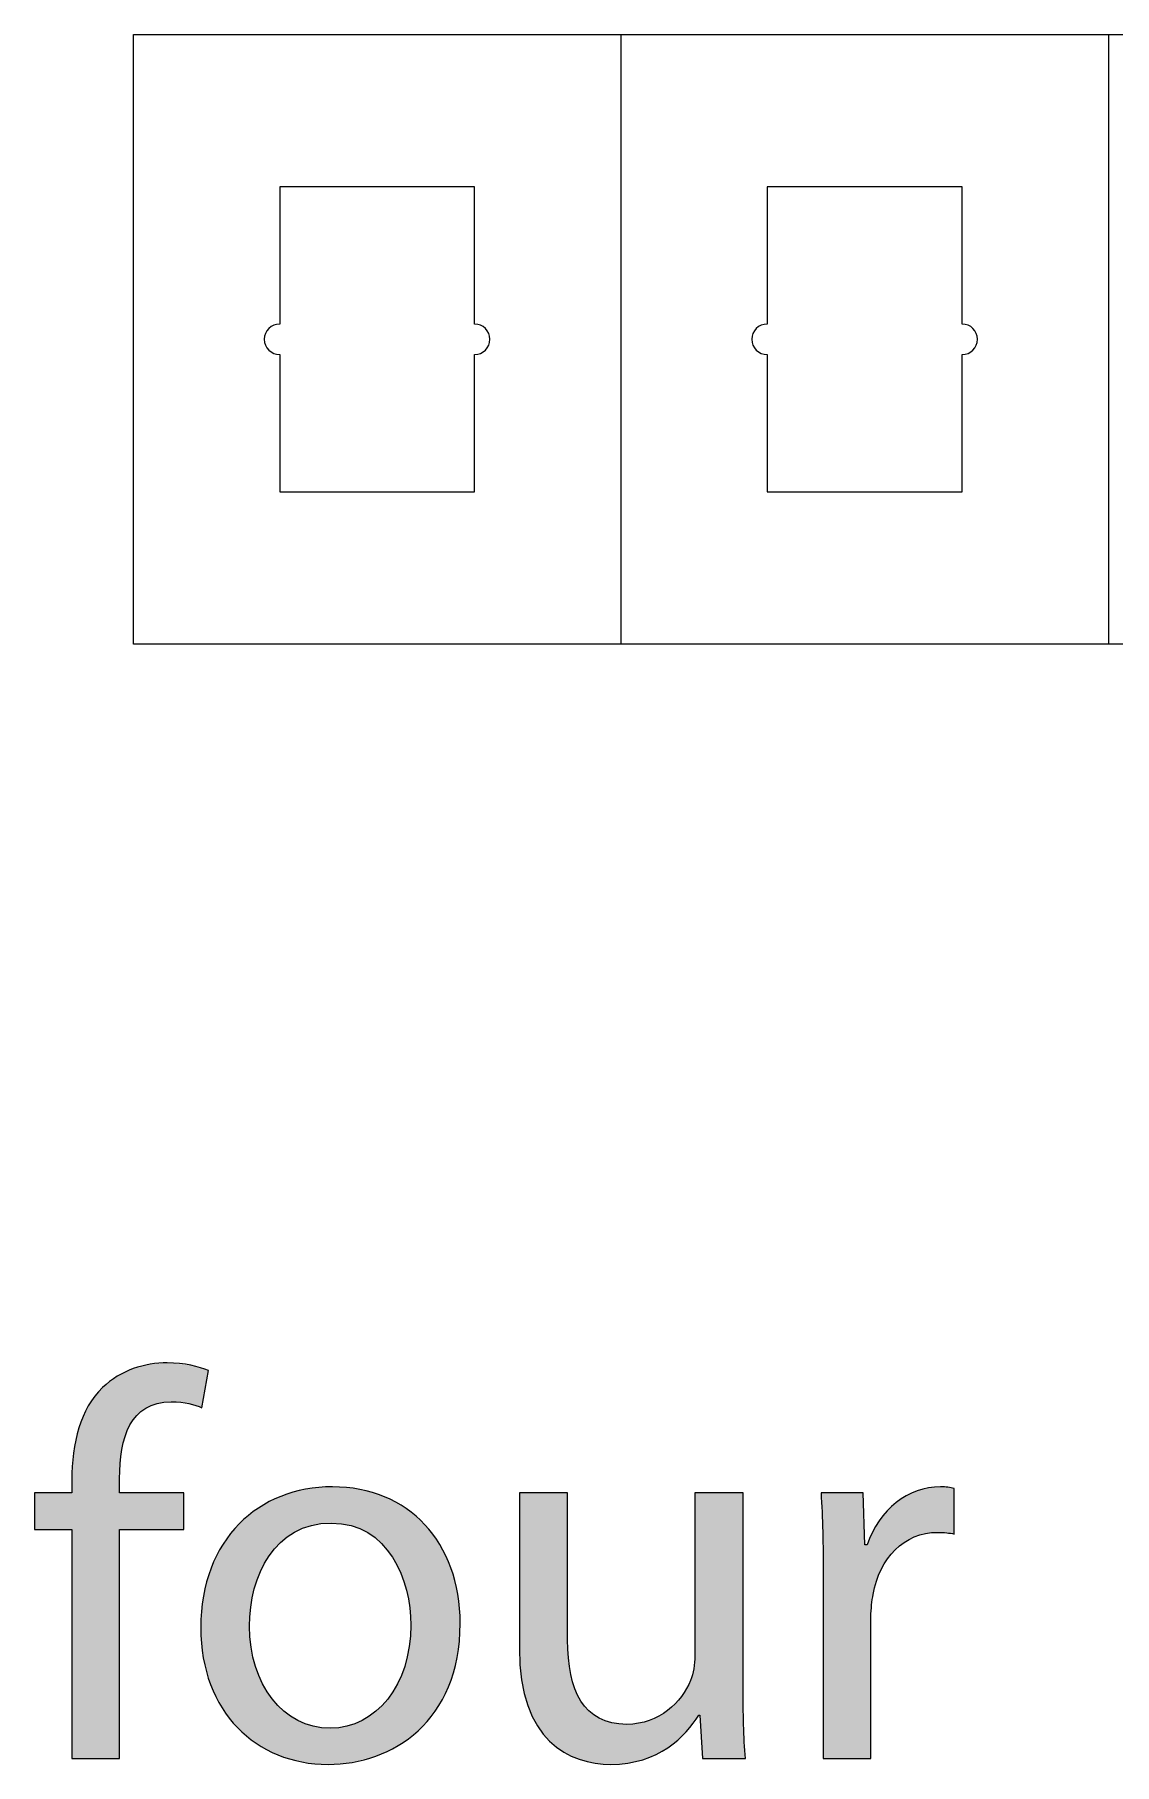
# Model space of a CAD drawing. Extents: x 4 to 432, y -209 to -4.
# Drawn here: x 397.36 to 415.08, y -151.56 to -123.18 of the extents above; entities that cross this region are included whole.
import ezdxf

# ---------------------------------------------------------------- set-up
doc = ezdxf.new("R2010")
doc.units = 0
doc.layers.add('LAYER_1', color=7, linetype='CONTINUOUS')

# ---------------------------------------------------------------- blocks, each defined once
blk = doc.blocks.new('*U17')
at = {"layer": 'LAYER_1', "color": 250}
for points in [[(399.187, -145.714), (399.04, -145.052), (399.187, -145.014)], [(399.261, -145.684), (399.187, -145.014), (399.261, -144.995)], [(399.374, -145.638), (399.261, -144.995), (399.374, -144.986)], [(399.541, -145.619), (399.374, -144.986), (399.541, -144.972)], [(399.604, -145.611), (399.604, -144.979), (399.811, -145.632)], [(399.811, -145.632), (399.811, -145), (399.896, -145.64)], [(399.896, -145.64), (399.896, -145.009), (399.926, -145.65)], [(399.926, -145.65), (399.926, -145.012), (400.108, -145.71)], [(398.718, -151.461), (398.479, -145.377), (398.718, -145.192)], [(398.758, -151.461), (398.718, -145.192), (398.758, -145.174)], [(398.795, -146.393), (398.758, -145.174), (398.795, -145.156)], [(398.848, -146.18), (398.795, -145.156), (398.848, -145.131)], [(398.928, -145.991), (398.848, -145.131), (398.928, -145.093)], [(398.983, -145.914), (398.928, -145.093), (398.983, -145.067)], [(399.04, -145.834), (398.983, -145.067), (399.04, -145.052)], [(398.351, -151.461), (398.244, -145.677), (398.351, -145.518)], [(398.479, -151.461), (398.351, -145.518), (398.479, -145.377)], [(398.244, -151.461), (398.088, -146.04), (398.244, -145.677)], [(398.088, -151.461), (398.002, -146.452), (398.088, -146.04)], [(398.002, -151.461), (397.975, -146.898), (398.002, -146.452)], [(397.363, -147.708), (397.363, -147.105), (397.975, -147.708)], [(397.975, -147.708), (397.363, -147.105), (397.975, -147.105)]]:
    blk.add_solid(points, dxfattribs=at)
at = {"layer": 'LAYER_1', "color": 250, "extrusion": (0, 0, -1)}
for points in [[(-399.187, -145.714), (-399.187, -145.014), (-399.261, -145.684)], [(-399.261, -145.684), (-399.261, -144.995), (-399.374, -145.638)], [(-399.374, -145.638), (-399.374, -144.986), (-399.541, -145.619)], [(-399.541, -145.619), (-399.541, -144.972), (-399.604, -145.611)], [(-399.604, -145.611), (-399.541, -144.972), (-399.604, -144.979)], [(-399.811, -145.632), (-399.604, -144.979), (-399.811, -145)], [(-399.896, -145.64), (-399.811, -145), (-399.896, -145.009)], [(-399.926, -145.65), (-399.896, -145.009), (-399.926, -145.012)], [(-400.108, -145.71), (-399.926, -145.012), (-400.108, -145.066)], [(-398.718, -151.461), (-398.718, -145.192), (-398.758, -151.461)], [(-398.758, -146.871), (-398.758, -145.174), (-398.795, -146.393)], [(-398.795, -146.393), (-398.795, -145.156), (-398.848, -146.18)], [(-398.848, -146.18), (-398.848, -145.131), (-398.928, -145.991)], [(-398.928, -145.991), (-398.928, -145.093), (-398.983, -145.914)], [(-398.983, -145.914), (-398.983, -145.067), (-399.04, -145.834)], [(-399.04, -145.834), (-399.04, -145.052), (-399.187, -145.714)], [(-400.108, -145.71), (-400.108, -145.066), (-400.216, -145.098)], [(-398.351, -151.461), (-398.351, -145.518), (-398.479, -151.461)], [(-398.479, -151.461), (-398.479, -145.377), (-398.718, -151.461)], [(-398.244, -151.461), (-398.244, -145.677), (-398.351, -151.461)], [(-398.088, -151.461), (-398.088, -146.04), (-398.244, -151.461)], [(-398.002, -151.461), (-398.002, -146.452), (-398.088, -151.461)], [(-397.975, -151.461), (-397.975, -146.898), (-398.002, -151.461)], [(-398.758, -147.708), (-398.758, -147.105), (-398.795, -147.708)], [(-398.795, -147.708), (-398.758, -147.105), (-398.795, -147.105)], [(-398.795, -147.708), (-398.795, -147.105), (-398.848, -147.708)], [(-398.848, -147.708), (-398.795, -147.105), (-398.848, -147.105)], [(-398.848, -147.708), (-398.848, -147.105), (-398.928, -147.708)], [(-398.928, -147.708), (-398.848, -147.105), (-398.928, -147.105)], [(-398.928, -147.708), (-398.928, -147.105), (-398.983, -147.708)], [(-398.983, -147.708), (-398.928, -147.105), (-398.983, -147.105)], [(-398.983, -147.708), (-398.983, -147.105), (-399.04, -147.708)], [(-399.04, -147.708), (-398.983, -147.105), (-399.04, -147.105)], [(-399.04, -147.708), (-399.04, -147.105), (-399.187, -147.708)], [(-399.187, -147.708), (-399.04, -147.105), (-399.187, -147.105)], [(-399.187, -147.708), (-399.187, -147.105), (-399.261, -147.708)], [(-399.261, -147.708), (-399.187, -147.105), (-399.261, -147.105)], [(-399.261, -147.708), (-399.261, -147.105), (-399.374, -147.708)], [(-399.374, -147.708), (-399.261, -147.105), (-399.374, -147.105)], [(-399.374, -147.708), (-399.374, -147.105), (-399.541, -147.708)], [(-399.541, -147.708), (-399.374, -147.105), (-399.541, -147.105)], [(-399.541, -147.708), (-399.541, -147.105), (-399.604, -147.708)], [(-399.604, -147.708), (-399.541, -147.105), (-399.604, -147.105)], [(-399.604, -147.708), (-399.604, -147.105), (-399.811, -147.708)], [(-399.811, -147.708), (-399.604, -147.105), (-399.811, -147.105)]]:
    blk.add_solid(points, dxfattribs=at)
blk = doc.blocks.new('*U18')
at = {"layer": 'LAYER_1', "color": 250}
for points in [[(401.96, -147.629), (401.935, -147.029), (401.96, -147.025)], [(402.027, -147.617), (401.96, -147.025), (402.027, -147.016)], [(402.063, -147.61), (402.027, -147.016), (402.063, -147.015)], [(402.071, -147.61), (402.063, -147.015), (402.071, -147.014)], [(402.178, -147.603), (402.071, -147.014), (402.178, -147.009)], [(402.214, -147.601), (402.178, -147.009), (402.214, -147.008)], [(402.232, -147.6), (402.214, -147.008), (402.232, -147.007)], [(402.25, -147.601), (402.232, -147.007), (402.25, -147.006)], [(402.232, -147.6), (402.232, -147.007), (402.25, -147.601)], [(402.25, -147.601), (402.25, -147.006), (402.353, -147.608)], [(402.353, -147.608), (402.353, -147.011), (402.401, -147.611)], [(402.401, -147.611), (402.401, -147.013), (402.48, -147.627)], [(402.48, -147.627), (402.48, -147.017), (402.488, -147.628)], [(402.488, -147.628), (402.488, -147.018), (402.557, -147.642)], [(401.134, -148.26), (401.105, -147.313), (401.134, -147.296)], [(401.171, -148.2), (401.134, -147.296), (401.171, -147.274)], [(401.179, -148.187), (401.171, -147.274), (401.179, -147.27)], [(401.21, -148.136), (401.179, -147.27), (401.21, -147.251)], [(401.215, -148.13), (401.21, -147.251), (401.215, -147.249)], [(401.262, -148.068), (401.215, -147.249), (401.262, -147.227)], [(401.298, -148.021), (401.262, -147.227), (401.298, -147.211)], [(401.354, -147.962), (401.298, -147.211), (401.354, -147.185)], [(401.396, -147.917), (401.354, -147.185), (401.396, -147.166)], [(401.354, -147.962), (401.354, -147.185), (401.354, -147.185)], [(401.404, -147.911), (401.396, -147.166), (401.404, -147.163)], [(401.455, -147.868), (401.404, -147.163), (401.455, -147.145)], [(401.506, -147.826), (401.455, -147.145), (401.506, -147.128)], [(401.547, -147.8), (401.506, -147.128), (401.547, -147.114)], [(401.564, -147.789), (401.547, -147.114), (401.564, -147.108)], [(401.603, -147.764), (401.564, -147.108), (401.603, -147.095)], [(401.628, -147.748), (401.603, -147.095), (401.628, -147.089)], [(401.681, -147.723), (401.628, -147.089), (401.681, -147.076)], [(401.75, -147.691), (401.681, -147.076), (401.75, -147.06)], [(401.761, -147.685), (401.75, -147.06), (401.761, -147.058)], [(401.804, -147.671), (401.761, -147.058), (401.804, -147.047)], [(401.811, -147.669), (401.804, -147.047), (401.811, -147.046)], [(401.906, -147.639), (401.811, -147.046), (401.906, -147.033)], [(401.935, -147.634), (401.906, -147.033), (401.935, -147.029)], [(402.557, -147.642), (402.557, -147.028), (402.574, -147.648)], [(402.574, -147.648), (402.574, -147.03), (402.617, -147.663)], [(402.617, -147.663), (402.617, -147.036), (402.699, -147.691)], [(402.699, -147.691), (402.699, -147.048), (402.7, -147.692)], [(402.7, -147.692), (402.7, -147.048), (402.74, -147.712)], [(402.74, -147.712), (402.74, -147.058), (402.831, -147.758)], [(402.831, -147.758), (402.831, -147.08), (402.856, -147.775)], [(402.856, -147.775), (402.856, -147.086), (402.908, -147.811)], [(402.908, -147.811), (402.908, -147.099), (402.949, -147.84)], [(402.949, -147.84), (402.949, -147.114), (402.961, -147.85)], [(402.961, -147.85), (402.961, -147.118), (402.965, -147.854)], [(402.965, -147.854), (402.965, -147.119), (403.056, -147.935)], [(403.056, -147.935), (403.056, -147.152), (403.066, -147.947)], [(403.066, -147.947), (403.066, -147.155), (403.105, -147.991)], [(403.105, -147.991), (403.105, -147.169), (403.148, -148.038)], [(403.148, -148.038), (403.148, -147.189), (403.151, -148.043)], [(403.151, -148.043), (403.151, -147.191), (403.159, -148.053)], [(403.159, -148.053), (403.159, -147.195), (403.236, -148.161)], [(403.236, -148.161), (403.236, -147.231), (403.243, -148.175)], [(403.243, -148.175), (403.243, -147.235), (403.291, -148.266)], [(403.291, -148.266), (403.291, -147.258), (403.318, -148.318)], [(403.318, -148.318), (403.318, -147.274), (403.327, -148.336)], [(403.327, -148.336), (403.327, -147.28), (403.371, -148.42)], [(403.371, -148.42), (403.371, -147.307), (403.437, -148.617)], [(400.839, -151.094), (400.718, -147.616), (400.839, -147.505)], [(400.871, -151.117), (400.839, -147.505), (400.871, -147.476)], [(400.839, -151.094), (400.839, -147.505), (400.871, -151.117)], [(400.891, -151.133), (400.871, -147.476), (400.891, -147.461)], [(400.871, -151.117), (400.871, -147.476), (400.891, -151.133)], [(400.91, -148.982), (400.891, -147.461), (400.91, -147.447)], [(400.916, -148.952), (400.91, -147.447), (400.916, -147.443)], [(400.969, -148.679), (400.916, -147.443), (400.969, -147.404)], [(400.989, -148.621), (400.969, -147.404), (400.989, -147.389)], [(400.999, -148.592), (400.989, -147.389), (400.999, -147.381)], [(401.037, -148.484), (400.999, -147.381), (401.037, -147.354)], [(401.068, -148.393), (401.037, -147.354), (401.068, -147.335)], [(401.105, -148.318), (401.068, -147.335), (401.105, -147.313)], [(403.437, -148.617), (403.437, -147.348), (403.463, -148.697)], [(403.463, -148.697), (403.463, -147.364), (403.465, -148.701)], [(403.465, -148.701), (403.465, -147.365), (403.497, -148.874)], [(403.497, -148.874), (403.497, -147.391), (403.511, -148.947)], [(403.511, -148.947), (403.511, -147.401), (403.519, -148.99)], [(403.519, -148.99), (403.519, -147.408), (403.537, -149.274)], [(400.558, -150.803), (400.455, -147.947), (400.558, -147.802)], [(400.579, -150.826), (400.558, -147.802), (400.579, -147.773)], [(400.558, -150.803), (400.558, -147.802), (400.579, -150.826)], [(400.692, -150.956), (400.579, -147.773), (400.692, -147.645)], [(400.579, -150.826), (400.579, -147.773), (400.692, -150.956)], [(400.718, -150.98), (400.692, -147.645), (400.718, -147.616)], [(400.692, -150.956), (400.692, -147.645), (400.718, -150.98)], [(400.718, -150.98), (400.718, -147.616), (400.839, -151.094)], [(400.337, -150.449), (400.258, -148.343), (400.337, -148.162)], [(400.348, -150.469), (400.337, -148.162), (400.348, -148.137)], [(400.337, -150.449), (400.337, -148.162), (400.348, -150.469)], [(400.44, -150.634), (400.348, -148.137), (400.44, -147.974)], [(400.348, -150.469), (400.348, -148.137), (400.44, -150.634)], [(400.455, -150.656), (400.44, -147.974), (400.455, -147.947)], [(400.44, -150.634), (400.44, -147.974), (400.455, -150.656)], [(400.455, -150.656), (400.455, -147.947), (400.558, -150.803)], [(400.25, -150.25), (400.186, -148.564), (400.25, -148.366)], [(400.258, -150.268), (400.25, -148.366), (400.258, -148.343)], [(400.25, -150.25), (400.25, -148.366), (400.258, -150.268)], [(400.258, -150.268), (400.258, -148.343), (400.337, -150.449)], [(400.182, -150.037), (400.133, -148.801), (400.182, -148.584)], [(400.186, -150.051), (400.182, -148.584), (400.186, -148.564)], [(400.182, -150.037), (400.182, -148.584), (400.186, -150.051)], [(400.186, -150.051), (400.186, -148.564), (400.25, -150.25)], [(400.131, -149.811), (400.101, -149.053), (400.131, -148.817)], [(400.133, -149.82), (400.131, -148.817), (400.133, -148.801)], [(400.131, -149.811), (400.131, -148.817), (400.133, -149.82)], [(400.133, -149.82), (400.133, -148.801), (400.182, -150.037)], [(400.1, -149.571), (400.09, -149.319), (400.1, -149.065)], [(400.101, -149.575), (400.1, -149.065), (400.101, -149.053)], [(400.1, -149.571), (400.1, -149.065), (400.101, -149.575)], [(400.101, -149.575), (400.101, -149.053), (400.131, -149.811)], [(400.891, -151.133), (400.891, -149.292), (400.91, -151.147)], [(403.537, -151.107), (403.519, -149.517), (403.537, -149.274)], [(400.91, -151.147), (400.91, -149.557), (400.916, -151.152)], [(403.519, -151.122), (403.511, -149.629), (403.519, -149.517)], [(400.916, -151.152), (400.916, -149.638), (400.969, -151.192)], [(403.463, -151.163), (403.437, -149.953), (403.463, -149.837)], [(403.465, -151.162), (403.463, -149.837), (403.465, -149.83)], [(403.497, -151.14), (403.465, -149.83), (403.497, -149.689)], [(403.511, -151.129), (403.497, -149.689), (403.511, -149.629)], [(400.969, -151.192), (400.969, -149.869), (400.989, -151.207)], [(400.989, -151.207), (400.989, -149.956), (400.999, -151.214)], [(400.999, -151.214), (400.999, -149.982), (401.037, -151.237)], [(401.037, -151.237), (401.037, -150.073), (401.068, -151.256)], [(403.371, -151.224), (403.327, -150.219), (403.371, -150.112)], [(403.437, -151.18), (403.371, -150.112), (403.437, -149.953)], [(401.068, -151.256), (401.068, -150.151), (401.105, -151.278)], [(401.105, -151.278), (401.105, -150.241), (401.134, -151.296)], [(401.134, -151.296), (401.134, -150.291), (401.171, -151.318)], [(401.171, -151.318), (401.171, -150.356), (401.179, -151.322)], [(401.179, -151.322), (401.179, -150.369), (401.21, -151.336)], [(401.21, -151.336), (401.21, -150.414), (401.215, -151.338)], [(401.215, -151.338), (401.215, -150.42), (401.262, -151.361)], [(403.236, -151.302), (403.159, -150.488), (403.236, -150.381)], [(403.243, -151.298), (403.236, -150.381), (403.243, -150.37)], [(403.291, -151.273), (403.243, -150.37), (403.291, -150.288)], [(403.318, -151.258), (403.291, -150.288), (403.318, -150.241)], [(403.327, -151.253), (403.318, -150.241), (403.327, -150.219)], [(401.262, -151.361), (401.262, -150.487), (401.298, -151.377)], [(401.298, -151.377), (401.298, -150.528), (401.354, -151.404)], [(401.354, -151.404), (401.354, -150.594), (401.354, -151.404)], [(401.354, -151.404), (401.354, -150.594), (401.396, -151.419)], [(401.396, -151.419), (401.396, -150.633), (401.404, -151.421)], [(401.404, -151.421), (401.404, -150.64), (401.455, -151.439)], [(401.455, -151.439), (401.455, -150.688), (401.506, -151.457)], [(402.949, -151.429), (402.908, -150.732), (402.949, -150.701)], [(402.961, -151.426), (402.949, -150.701), (402.961, -150.692)], [(402.965, -151.424), (402.961, -150.692), (402.965, -150.69)], [(403.056, -151.386), (402.965, -150.69), (403.056, -150.604)], [(403.066, -151.382), (403.056, -150.604), (403.066, -150.595)], [(403.105, -151.366), (403.066, -150.595), (403.105, -150.55)], [(403.148, -151.348), (403.105, -150.55), (403.148, -150.501)], [(403.151, -151.346), (403.148, -150.501), (403.151, -150.497)], [(403.159, -151.342), (403.151, -150.497), (403.159, -150.488)], [(401.506, -151.457), (401.506, -150.727), (401.547, -151.472)], [(401.547, -151.472), (401.547, -150.758), (401.564, -151.476)], [(401.564, -151.476), (401.564, -150.77), (401.603, -151.485)], [(401.603, -151.485), (401.603, -150.793), (401.628, -151.491)], [(401.628, -151.491), (401.628, -150.808), (401.681, -151.504)], [(401.681, -151.504), (401.681, -150.839), (401.75, -151.521)], [(401.75, -151.521), (401.75, -150.869), (401.761, -151.522)], [(401.761, -151.522), (401.761, -150.874), (401.804, -151.528)], [(401.804, -151.528), (401.804, -150.894), (401.811, -151.529)], [(401.811, -151.529), (401.811, -150.896), (401.906, -151.543)], [(401.906, -151.543), (401.906, -150.925), (401.935, -151.547)], [(401.935, -151.547), (401.935, -150.934), (401.96, -151.55)], [(401.96, -151.55), (401.96, -150.938), (402.027, -151.553)], [(402.027, -151.553), (402.027, -150.95), (402.063, -151.555)], [(402.063, -151.555), (402.063, -150.956), (402.071, -151.556)], [(402.071, -151.556), (402.071, -150.958), (402.178, -151.56)], [(402.232, -151.556), (402.214, -150.966), (402.232, -150.965)], [(402.25, -151.554), (402.232, -150.965), (402.25, -150.964)], [(402.353, -151.546), (402.25, -150.964), (402.353, -150.958)], [(402.401, -151.542), (402.353, -150.958), (402.401, -150.95)], [(402.48, -151.535), (402.401, -150.95), (402.48, -150.935)], [(402.488, -151.534), (402.48, -150.935), (402.488, -150.934)], [(402.557, -151.529), (402.488, -150.934), (402.557, -150.913)], [(402.574, -151.527), (402.557, -150.913), (402.574, -150.908)], [(402.617, -151.516), (402.574, -150.908), (402.617, -150.894)], [(402.699, -151.494), (402.617, -150.894), (402.699, -150.858)], [(402.7, -151.494), (402.699, -150.858), (402.7, -150.857)], [(402.74, -151.484), (402.7, -150.857), (402.74, -150.84)], [(402.831, -151.46), (402.74, -150.84), (402.831, -150.786)], [(402.856, -151.453), (402.831, -150.786), (402.856, -150.771)], [(402.908, -151.439), (402.856, -150.771), (402.908, -150.732)]]:
    blk.add_solid(points, dxfattribs=at)
at = {"layer": 'LAYER_1', "color": 250, "extrusion": (0, 0, -1)}
for points in [[(-401.96, -147.629), (-401.96, -147.025), (-402.027, -147.617)], [(-402.027, -147.617), (-402.027, -147.016), (-402.063, -147.61)], [(-402.063, -147.61), (-402.063, -147.015), (-402.071, -147.61)], [(-402.071, -147.61), (-402.071, -147.014), (-402.178, -147.603)], [(-402.178, -147.603), (-402.178, -147.009), (-402.214, -147.601)], [(-402.214, -147.601), (-402.214, -147.008), (-402.232, -147.6)], [(-402.353, -147.608), (-402.25, -147.006), (-402.353, -147.011)], [(-402.401, -147.611), (-402.353, -147.011), (-402.401, -147.013)], [(-402.48, -147.627), (-402.401, -147.013), (-402.48, -147.017)], [(-402.488, -147.628), (-402.48, -147.017), (-402.488, -147.018)], [(-402.557, -147.642), (-402.488, -147.018), (-402.557, -147.028)], [(-401.134, -148.26), (-401.134, -147.296), (-401.171, -148.2)], [(-401.171, -148.2), (-401.171, -147.274), (-401.179, -148.187)], [(-401.179, -148.187), (-401.179, -147.27), (-401.21, -148.136)], [(-401.21, -148.136), (-401.21, -147.251), (-401.215, -148.13)], [(-401.215, -148.13), (-401.215, -147.249), (-401.262, -148.068)], [(-401.262, -148.068), (-401.262, -147.227), (-401.298, -148.021)], [(-401.298, -148.021), (-401.298, -147.211), (-401.354, -147.962)], [(-401.354, -147.962), (-401.354, -147.185), (-401.354, -147.962)], [(-401.354, -147.962), (-401.354, -147.185), (-401.396, -147.917)], [(-401.396, -147.917), (-401.396, -147.166), (-401.404, -147.911)], [(-401.404, -147.911), (-401.404, -147.163), (-401.455, -147.868)], [(-401.455, -147.868), (-401.455, -147.145), (-401.506, -147.826)], [(-401.506, -147.826), (-401.506, -147.128), (-401.547, -147.8)], [(-401.547, -147.8), (-401.547, -147.114), (-401.564, -147.789)], [(-401.564, -147.789), (-401.564, -147.108), (-401.603, -147.764)], [(-401.603, -147.764), (-401.603, -147.095), (-401.628, -147.748)], [(-401.628, -147.748), (-401.628, -147.089), (-401.681, -147.723)], [(-401.681, -147.723), (-401.681, -147.076), (-401.75, -147.691)], [(-401.75, -147.691), (-401.75, -147.06), (-401.761, -147.685)], [(-401.761, -147.685), (-401.761, -147.058), (-401.804, -147.671)], [(-401.804, -147.671), (-401.804, -147.047), (-401.811, -147.669)], [(-401.811, -147.669), (-401.811, -147.046), (-401.906, -147.639)], [(-401.906, -147.639), (-401.906, -147.033), (-401.935, -147.634)], [(-401.935, -147.634), (-401.935, -147.029), (-401.96, -147.629)], [(-402.574, -147.648), (-402.557, -147.028), (-402.574, -147.03)], [(-402.617, -147.663), (-402.574, -147.03), (-402.617, -147.036)], [(-402.699, -147.691), (-402.617, -147.036), (-402.699, -147.048)], [(-402.7, -147.692), (-402.699, -147.048), (-402.7, -147.048)], [(-402.74, -147.712), (-402.7, -147.048), (-402.74, -147.058)], [(-402.831, -147.758), (-402.74, -147.058), (-402.831, -147.08)], [(-402.856, -147.775), (-402.831, -147.08), (-402.856, -147.086)], [(-402.908, -147.811), (-402.856, -147.086), (-402.908, -147.099)], [(-402.949, -147.84), (-402.908, -147.099), (-402.949, -147.114)], [(-402.961, -147.85), (-402.949, -147.114), (-402.961, -147.118)], [(-402.965, -147.854), (-402.961, -147.118), (-402.965, -147.119)], [(-403.056, -147.935), (-402.965, -147.119), (-403.056, -147.152)], [(-403.066, -147.947), (-403.056, -147.152), (-403.066, -147.155)], [(-403.105, -147.991), (-403.066, -147.155), (-403.105, -147.169)], [(-403.148, -148.038), (-403.105, -147.169), (-403.148, -147.189)], [(-403.151, -148.043), (-403.148, -147.189), (-403.151, -147.191)], [(-403.159, -148.053), (-403.151, -147.191), (-403.159, -147.195)], [(-403.236, -148.161), (-403.159, -147.195), (-403.236, -147.231)], [(-403.243, -148.175), (-403.236, -147.231), (-403.243, -147.235)], [(-403.291, -148.266), (-403.243, -147.235), (-403.291, -147.258)], [(-403.318, -148.318), (-403.291, -147.258), (-403.318, -147.274)], [(-403.327, -148.336), (-403.318, -147.274), (-403.327, -147.28)], [(-403.371, -148.42), (-403.327, -147.28), (-403.371, -147.307)], [(-403.437, -148.617), (-403.371, -147.307), (-403.437, -147.348)], [(-400.891, -149.292), (-400.891, -147.461), (-400.91, -148.982)], [(-400.91, -148.982), (-400.91, -147.447), (-400.916, -148.952)], [(-400.916, -148.952), (-400.916, -147.443), (-400.969, -148.679)], [(-400.969, -148.679), (-400.969, -147.404), (-400.989, -148.621)], [(-400.989, -148.621), (-400.989, -147.389), (-400.999, -148.592)], [(-400.999, -148.592), (-400.999, -147.381), (-401.037, -148.484)], [(-401.037, -148.484), (-401.037, -147.354), (-401.068, -148.393)], [(-401.068, -148.393), (-401.068, -147.335), (-401.105, -148.318)], [(-401.105, -148.318), (-401.105, -147.313), (-401.134, -148.26)], [(-403.463, -148.697), (-403.437, -147.348), (-403.463, -147.364)], [(-403.465, -148.701), (-403.463, -147.364), (-403.465, -147.365)], [(-403.497, -148.874), (-403.465, -147.365), (-403.497, -147.391)], [(-403.511, -148.947), (-403.497, -147.391), (-403.511, -147.401)], [(-403.519, -148.99), (-403.511, -147.401), (-403.519, -147.408)], [(-403.537, -149.274), (-403.519, -147.408), (-403.537, -147.421)], [(-403.537, -151.107), (-403.537, -147.421), (-403.622, -151.037)], [(-403.622, -151.037), (-403.537, -147.421), (-403.622, -147.488)], [(-403.622, -151.037), (-403.622, -147.488), (-403.657, -151.008)], [(-403.657, -151.008), (-403.622, -147.488), (-403.657, -147.521)], [(-403.657, -151.008), (-403.657, -147.521), (-403.768, -150.895)], [(-403.768, -150.895), (-403.657, -147.521), (-403.768, -147.627)], [(-403.768, -150.895), (-403.768, -147.627), (-403.805, -150.857)], [(-403.805, -150.857), (-403.768, -147.627), (-403.805, -147.672)], [(-403.805, -150.857), (-403.805, -147.672), (-403.898, -150.738)], [(-403.898, -150.738), (-403.805, -147.672), (-403.898, -147.783)], [(-403.898, -150.738), (-403.898, -147.783), (-403.938, -150.687)], [(-403.938, -150.687), (-403.898, -147.783), (-403.938, -147.842)], [(-403.938, -150.687), (-403.938, -147.842), (-404.013, -150.566)], [(-404.013, -150.566), (-403.938, -147.842), (-404.013, -147.953)], [(-404.013, -150.566), (-404.013, -147.953), (-404.056, -150.498)], [(-404.056, -150.498), (-404.013, -147.953), (-404.056, -148.032)], [(-404.056, -150.498), (-404.056, -148.032), (-404.113, -150.379)], [(-404.113, -150.379), (-404.056, -148.032), (-404.113, -148.137)], [(-404.113, -150.379), (-404.113, -148.137), (-404.156, -150.288)], [(-404.156, -150.288), (-404.113, -148.137), (-404.156, -148.242)], [(-404.156, -150.288), (-404.156, -148.242), (-404.195, -150.177)], [(-404.195, -150.177), (-404.156, -148.242), (-404.195, -148.335)], [(-404.195, -150.177), (-404.195, -148.335), (-404.237, -150.059)], [(-404.237, -150.059), (-404.195, -148.335), (-404.237, -148.47)], [(-404.237, -150.059), (-404.237, -148.47), (-404.261, -149.961)], [(-404.261, -149.961), (-404.237, -148.47), (-404.261, -148.546)], [(-404.261, -149.961), (-404.261, -148.546), (-404.297, -149.809)], [(-404.297, -149.809), (-404.261, -148.546), (-404.297, -148.716)], [(-404.297, -149.809), (-404.297, -148.716), (-404.308, -149.728)], [(-404.308, -149.728), (-404.297, -148.716), (-404.308, -148.769)], [(-404.308, -149.728), (-404.308, -148.769), (-404.334, -149.539)], [(-404.334, -149.539), (-404.308, -148.769), (-404.334, -148.978)], [(-404.334, -149.539), (-404.334, -148.978), (-404.337, -149.471)], [(-404.337, -149.471), (-404.334, -148.978), (-404.337, -149.003)], [(-404.337, -149.471), (-404.337, -149.003), (-404.347, -149.247)], [(-400.91, -151.147), (-400.891, -149.292), (-400.91, -149.557)], [(-400.916, -151.152), (-400.91, -149.557), (-400.916, -149.638)], [(-403.519, -151.122), (-403.519, -149.517), (-403.537, -151.107)], [(-400.969, -151.192), (-400.916, -149.638), (-400.969, -149.869)], [(-403.463, -151.163), (-403.463, -149.837), (-403.465, -151.162)], [(-403.465, -151.162), (-403.465, -149.83), (-403.497, -151.14)], [(-403.497, -151.14), (-403.497, -149.689), (-403.511, -151.129)], [(-403.511, -151.129), (-403.511, -149.629), (-403.519, -151.122)], [(-400.989, -151.207), (-400.969, -149.869), (-400.989, -149.956)], [(-400.999, -151.214), (-400.989, -149.956), (-400.999, -149.982)], [(-401.037, -151.237), (-400.999, -149.982), (-401.037, -150.073)], [(-401.068, -151.256), (-401.037, -150.073), (-401.068, -150.151)], [(-403.371, -151.224), (-403.371, -150.112), (-403.437, -151.18)], [(-403.437, -151.18), (-403.437, -149.953), (-403.463, -151.163)], [(-401.105, -151.278), (-401.068, -150.151), (-401.105, -150.241)], [(-401.134, -151.296), (-401.105, -150.241), (-401.134, -150.291)], [(-401.171, -151.318), (-401.134, -150.291), (-401.171, -150.356)], [(-401.179, -151.322), (-401.171, -150.356), (-401.179, -150.369)], [(-401.21, -151.336), (-401.179, -150.369), (-401.21, -150.414)], [(-401.215, -151.338), (-401.21, -150.414), (-401.215, -150.42)], [(-401.262, -151.361), (-401.215, -150.42), (-401.262, -150.487)], [(-403.236, -151.302), (-403.236, -150.381), (-403.243, -151.298)], [(-403.243, -151.298), (-403.243, -150.37), (-403.291, -151.273)], [(-403.291, -151.273), (-403.291, -150.288), (-403.318, -151.258)], [(-403.318, -151.258), (-403.318, -150.241), (-403.327, -151.253)], [(-403.327, -151.253), (-403.327, -150.219), (-403.371, -151.224)], [(-401.298, -151.377), (-401.262, -150.487), (-401.298, -150.528)], [(-401.354, -151.404), (-401.298, -150.528), (-401.354, -150.594)], [(-401.354, -151.404), (-401.354, -150.594), (-401.354, -150.594)], [(-401.396, -151.419), (-401.354, -150.594), (-401.396, -150.633)], [(-401.404, -151.421), (-401.396, -150.633), (-401.404, -150.64)], [(-401.455, -151.439), (-401.404, -150.64), (-401.455, -150.688)], [(-401.506, -151.457), (-401.455, -150.688), (-401.506, -150.727)], [(-402.949, -151.429), (-402.949, -150.701), (-402.961, -151.426)], [(-402.961, -151.426), (-402.961, -150.692), (-402.965, -151.424)], [(-402.965, -151.424), (-402.965, -150.69), (-403.056, -151.386)], [(-403.056, -151.386), (-403.056, -150.604), (-403.066, -151.382)], [(-403.066, -151.382), (-403.066, -150.595), (-403.105, -151.366)], [(-403.105, -151.366), (-403.105, -150.55), (-403.148, -151.348)], [(-403.148, -151.348), (-403.148, -150.501), (-403.151, -151.346)], [(-403.151, -151.346), (-403.151, -150.497), (-403.159, -151.342)], [(-403.159, -151.342), (-403.159, -150.488), (-403.236, -151.302)], [(-401.547, -151.472), (-401.506, -150.727), (-401.547, -150.758)], [(-401.564, -151.476), (-401.547, -150.758), (-401.564, -150.77)], [(-401.603, -151.485), (-401.564, -150.77), (-401.603, -150.793)], [(-401.628, -151.491), (-401.603, -150.793), (-401.628, -150.808)], [(-401.681, -151.504), (-401.628, -150.808), (-401.681, -150.839)], [(-401.75, -151.521), (-401.681, -150.839), (-401.75, -150.869)], [(-401.761, -151.522), (-401.75, -150.869), (-401.761, -150.874)], [(-401.804, -151.528), (-401.761, -150.874), (-401.804, -150.894)], [(-401.811, -151.529), (-401.804, -150.894), (-401.811, -150.896)], [(-401.906, -151.543), (-401.811, -150.896), (-401.906, -150.925)], [(-401.935, -151.547), (-401.906, -150.925), (-401.935, -150.934)], [(-401.96, -151.55), (-401.935, -150.934), (-401.96, -150.938)], [(-402.027, -151.553), (-401.96, -150.938), (-402.027, -150.95)], [(-402.063, -151.555), (-402.027, -150.95), (-402.063, -150.956)], [(-402.071, -151.556), (-402.063, -150.956), (-402.071, -150.958)], [(-402.178, -151.56), (-402.071, -150.958), (-402.178, -150.964)], [(-402.178, -151.56), (-402.178, -150.964), (-402.214, -151.557)], [(-402.214, -151.557), (-402.178, -150.964), (-402.214, -150.966)], [(-402.214, -151.557), (-402.214, -150.966), (-402.232, -151.556)], [(-402.232, -151.556), (-402.232, -150.965), (-402.25, -151.554)], [(-402.25, -151.554), (-402.25, -150.964), (-402.353, -151.546)], [(-402.353, -151.546), (-402.353, -150.958), (-402.401, -151.542)], [(-402.401, -151.542), (-402.401, -150.95), (-402.48, -151.535)], [(-402.48, -151.535), (-402.48, -150.935), (-402.488, -151.534)], [(-402.488, -151.534), (-402.488, -150.934), (-402.557, -151.529)], [(-402.557, -151.529), (-402.557, -150.913), (-402.574, -151.527)], [(-402.574, -151.527), (-402.574, -150.908), (-402.617, -151.516)], [(-402.617, -151.516), (-402.617, -150.894), (-402.699, -151.494)], [(-402.699, -151.494), (-402.699, -150.858), (-402.7, -151.494)], [(-402.7, -151.494), (-402.7, -150.857), (-402.74, -151.484)], [(-402.74, -151.484), (-402.74, -150.84), (-402.831, -151.46)], [(-402.831, -151.46), (-402.831, -150.786), (-402.856, -151.453)], [(-402.856, -151.453), (-402.856, -150.771), (-402.908, -151.439)], [(-402.908, -151.439), (-402.908, -150.732), (-402.949, -151.429)]]:
    blk.add_solid(points, dxfattribs=at)
blk = doc.blocks.new('*U19')
at = {"layer": 'LAYER_1', "color": 250}
for points in [[(405.319, -149.652), (405.319, -147.105), (405.328, -149.926)], [(405.328, -149.926), (405.328, -147.105), (405.355, -150.174)], [(405.355, -150.174), (405.355, -147.105), (405.399, -150.397)], [(405.399, -150.397), (405.399, -147.105), (405.458, -150.596)], [(405.458, -150.596), (405.458, -147.105), (405.53, -150.773)], [(405.53, -150.773), (405.53, -147.105), (405.614, -150.928)], [(405.614, -150.928), (405.614, -147.105), (405.709, -151.064)], [(405.709, -151.064), (405.709, -147.105), (405.814, -151.18)], [(405.814, -151.18), (405.814, -147.105), (406.046, -151.36)], [(406.046, -151.36), (406.046, -147.105), (406.111, -151.39)], [(408.28, -150.75), (408.28, -147.105), (408.325, -151.461)], [(406.111, -151.39), (406.111, -149.517), (406.123, -151.396)], [(406.123, -151.396), (406.123, -149.815), (406.162, -151.414)], [(408.199, -150.835), (408.18, -149.991), (408.199, -149.778)], [(406.162, -151.414), (406.162, -150.083), (406.229, -151.445)], [(408.18, -150.861), (408.127, -150.183), (408.18, -149.991)], [(406.229, -151.445), (406.229, -150.32), (406.299, -151.477)], [(408.059, -151.025), (407.978, -150.444), (408.059, -150.321)], [(408.063, -151.02), (408.059, -150.321), (408.063, -150.315)], [(408.127, -150.933), (408.063, -150.315), (408.127, -150.183)], [(406.299, -151.477), (406.299, -150.463), (406.327, -151.484)], [(406.327, -151.484), (406.327, -150.521), (406.459, -151.516)], [(406.459, -151.516), (406.459, -150.683), (406.561, -151.541)], [(407.75, -151.29), (407.609, -150.768), (407.75, -150.675)], [(407.755, -151.287), (407.75, -150.675), (407.755, -150.671)], [(407.873, -151.196), (407.755, -150.671), (407.873, -150.565)], [(407.919, -151.161), (407.873, -150.565), (407.919, -150.512)], [(407.978, -151.104), (407.919, -150.512), (407.978, -150.444)], [(406.561, -151.541), (406.561, -150.756), (406.627, -151.546)], [(406.627, -151.546), (406.627, -150.803), (406.822, -151.56)], [(407.098, -151.54), (407.083, -150.903), (407.098, -150.902)], [(407.274, -151.499), (407.098, -150.902), (407.274, -150.887)], [(407.344, -151.483), (407.274, -150.887), (407.344, -150.868)], [(407.45, -151.441), (407.344, -150.868), (407.45, -150.84)], [(407.563, -151.397), (407.45, -150.84), (407.563, -150.789)], [(407.609, -151.371), (407.563, -150.789), (407.609, -150.768)]]:
    blk.add_solid(points, dxfattribs=at)
at = {"layer": 'LAYER_1', "color": 250, "extrusion": (0, 0, -1)}
for points in [[(-405.328, -149.926), (-405.319, -147.105), (-405.328, -147.105)], [(-405.355, -150.174), (-405.328, -147.105), (-405.355, -147.105)], [(-405.399, -150.397), (-405.355, -147.105), (-405.399, -147.105)], [(-405.458, -150.596), (-405.399, -147.105), (-405.458, -147.105)], [(-405.53, -150.773), (-405.458, -147.105), (-405.53, -147.105)], [(-405.614, -150.928), (-405.53, -147.105), (-405.614, -147.105)], [(-405.709, -151.064), (-405.614, -147.105), (-405.709, -147.105)], [(-405.814, -151.18), (-405.709, -147.105), (-405.814, -147.105)], [(-406.046, -151.36), (-405.814, -147.105), (-406.046, -147.105)], [(-406.111, -151.39), (-406.046, -147.105), (-406.111, -147.105)], [(-408.199, -150.835), (-408.199, -147.105), (-408.262, -150.75)], [(-408.262, -150.75), (-408.199, -147.105), (-408.262, -147.105)], [(-408.262, -150.75), (-408.262, -147.105), (-408.28, -150.75)], [(-408.28, -150.75), (-408.262, -147.105), (-408.28, -147.105)], [(-408.325, -151.461), (-408.28, -147.105), (-408.325, -147.105)], [(-408.325, -151.461), (-408.325, -147.105), (-408.991, -151.461)], [(-408.991, -151.461), (-408.325, -147.105), (-408.991, -147.105)], [(-406.123, -151.396), (-406.111, -149.517), (-406.123, -149.815)], [(-406.162, -151.414), (-406.123, -149.815), (-406.162, -150.083)], [(-406.229, -151.445), (-406.162, -150.083), (-406.229, -150.32)], [(-408.18, -150.861), (-408.18, -149.991), (-408.199, -150.835)], [(-406.299, -151.477), (-406.229, -150.32), (-406.299, -150.463)], [(-408.059, -151.025), (-408.059, -150.321), (-408.063, -151.02)], [(-408.063, -151.02), (-408.063, -150.315), (-408.127, -150.933)], [(-408.127, -150.933), (-408.127, -150.183), (-408.18, -150.861)], [(-408.991, -151.461), (-408.991, -150.273), (-408.999, -151.461)], [(-408.999, -151.461), (-408.991, -150.273), (-408.999, -150.908)], [(-406.327, -151.484), (-406.299, -150.463), (-406.327, -150.521)], [(-406.459, -151.516), (-406.327, -150.521), (-406.459, -150.683)], [(-406.561, -151.541), (-406.459, -150.683), (-406.561, -150.756)], [(-407.75, -151.29), (-407.75, -150.675), (-407.755, -151.287)], [(-407.755, -151.287), (-407.755, -150.671), (-407.873, -151.196)], [(-407.873, -151.196), (-407.873, -150.565), (-407.919, -151.161)], [(-407.919, -151.161), (-407.919, -150.512), (-407.978, -151.104)], [(-407.978, -151.104), (-407.978, -150.444), (-408.059, -151.025)], [(-406.627, -151.546), (-406.561, -150.756), (-406.627, -150.803)], [(-406.822, -151.56), (-406.627, -150.803), (-406.822, -150.873)], [(-406.822, -151.56), (-406.822, -150.873), (-406.834, -151.56)], [(-406.834, -151.56), (-406.822, -150.873), (-406.834, -150.878)], [(-406.834, -151.56), (-406.834, -150.878), (-407.083, -151.541)], [(-407.083, -151.541), (-406.834, -150.878), (-407.083, -150.903)], [(-407.083, -151.541), (-407.083, -150.903), (-407.098, -151.54)], [(-407.098, -151.54), (-407.098, -150.902), (-407.274, -151.499)], [(-407.274, -151.499), (-407.274, -150.887), (-407.344, -151.483)], [(-407.344, -151.483), (-407.344, -150.868), (-407.45, -151.441)], [(-407.45, -151.441), (-407.45, -150.84), (-407.563, -151.397)], [(-407.563, -151.397), (-407.563, -150.789), (-407.609, -151.371)], [(-407.609, -151.371), (-407.609, -150.768), (-407.75, -151.29)], [(-408.999, -151.461), (-408.999, -150.908), (-409.027, -151.461)]]:
    blk.add_solid(points, dxfattribs=at)
blk = doc.blocks.new('*U20')
at = {"layer": 'LAYER_1', "color": 250}
for points in [[(412.035, -147.768), (411.984, -147.037), (412.035, -147.023)], [(412.186, -147.753), (412.035, -147.023), (412.186, -147.01)], [(412.231, -147.758), (412.186, -147.01), (412.231, -147.006)], [(412.186, -147.753), (412.186, -147.01), (412.231, -147.758)], [(412.231, -147.758), (412.231, -147.006), (412.456, -147.78)], [(410.297, -147.744), (410.297, -147.105), (410.305, -148.464)], [(411.486, -148.039), (411.36, -147.395), (411.486, -147.279)], [(411.503, -148.025), (411.486, -147.279), (411.503, -147.264)], [(411.633, -147.918), (411.503, -147.264), (411.633, -147.177)], [(411.668, -147.899), (411.633, -147.177), (411.668, -147.154)], [(411.8, -147.829), (411.668, -147.154), (411.8, -147.094)], [(411.846, -147.814), (411.8, -147.094), (411.846, -147.073)], [(411.984, -147.773), (411.846, -147.073), (411.984, -147.037)], [(411.222, -148.446), (411.178, -147.64), (411.222, -147.564)], [(411.257, -148.361), (411.222, -147.564), (411.257, -147.521)], [(411.353, -148.199), (411.257, -147.521), (411.353, -147.401)], [(411.36, -148.187), (411.353, -147.401), (411.36, -147.395)], [(411.088, -151.461), (411.025, -147.96), (411.088, -147.809)], [(411.112, -148.896), (411.088, -147.809), (411.112, -147.751)], [(411.124, -148.77), (411.112, -147.751), (411.124, -147.73)], [(411.178, -148.556), (411.124, -147.73), (411.178, -147.64)]]:
    blk.add_solid(points, dxfattribs=at)
at = {"layer": 'LAYER_1', "color": 250, "extrusion": (0, 0, -1)}
for points in [[(-412.035, -147.768), (-412.035, -147.023), (-412.186, -147.753)], [(-412.456, -147.78), (-412.231, -147.006), (-412.456, -147.033)], [(-410.297, -147.744), (-410.269, -147.105), (-410.297, -147.105)], [(-410.305, -148.464), (-410.297, -147.105), (-410.305, -147.105)], [(-410.305, -151.461), (-410.305, -147.105), (-410.962, -151.461)], [(-410.962, -151.461), (-410.305, -147.105), (-410.962, -147.105)], [(-410.962, -151.461), (-410.962, -147.105), (-410.989, -151.461)], [(-410.989, -151.461), (-410.962, -147.105), (-410.989, -147.96)], [(-411.486, -148.039), (-411.486, -147.279), (-411.503, -148.025)], [(-411.503, -148.025), (-411.503, -147.264), (-411.633, -147.918)], [(-411.633, -147.918), (-411.633, -147.177), (-411.668, -147.899)], [(-411.668, -147.899), (-411.668, -147.154), (-411.8, -147.829)], [(-411.8, -147.829), (-411.8, -147.094), (-411.846, -147.814)], [(-411.846, -147.814), (-411.846, -147.073), (-411.984, -147.773)], [(-411.984, -147.773), (-411.984, -147.037), (-412.035, -147.768)], [(-411.222, -148.446), (-411.222, -147.564), (-411.257, -148.361)], [(-411.257, -148.361), (-411.257, -147.521), (-411.353, -148.199)], [(-411.353, -148.199), (-411.353, -147.401), (-411.36, -148.187)], [(-411.36, -148.187), (-411.36, -147.395), (-411.486, -148.039)], [(-411.088, -149.139), (-411.088, -147.809), (-411.112, -148.896)], [(-411.112, -148.896), (-411.112, -147.751), (-411.124, -148.77)], [(-411.124, -148.77), (-411.124, -147.73), (-411.178, -148.556)], [(-411.178, -148.556), (-411.178, -147.64), (-411.222, -148.446)], [(-410.989, -151.461), (-410.989, -147.96), (-411.025, -151.461)], [(-411.025, -151.461), (-410.989, -147.96), (-411.025, -147.96)], [(-411.025, -151.461), (-411.025, -147.96), (-411.088, -151.461)]]:
    blk.add_solid(points, dxfattribs=at)
blk = doc.blocks.new('BLOCK_4')
at = {"layer": 'LAYER_1'}
for points, knots in [([(397.975, -151.461), (397.975, -151.461), (397.975, -147.708), (397.975, -147.708), (397.975, -147.708), (397.363, -147.708), (397.363, -147.708), (397.363, -147.708), (397.363, -147.105), (397.363, -147.105), (397.363, -147.105), (397.975, -147.105), (397.975, -147.105), (397.975, -147.105), (397.975, -146.898), (397.975, -146.898), (397.975, -146.286), (398.11, -145.728), (398.479, -145.377), (398.776, -145.089), (399.172, -144.972), (399.541, -144.972), (399.82, -144.972), (400.063, -145.035), (400.216, -145.098), (400.216, -145.098), (400.108, -145.71), (400.108, -145.71), (399.991, -145.656), (399.829, -145.611), (399.604, -145.611), (398.929, -145.611), (398.758, -146.205), (398.758, -146.871), (398.758, -146.871), (398.758, -147.105), (398.758, -147.105), (398.758, -147.105), (399.811, -147.105), (399.811, -147.105), (399.811, -147.105), (399.811, -147.708), (399.811, -147.708), (399.811, -147.708), (398.758, -147.708), (398.758, -147.708), (398.758, -147.708), (398.758, -151.461), (398.758, -151.461), (398.758, -151.461), (397.975, -151.461), (397.975, -151.461)], [0, 0, 0, 0, 1, 1, 1, 2, 2, 2, 3, 3, 3, 4, 4, 4, 5, 5, 5, 6, 6, 6, 7, 7, 7, 8, 8, 8, 9, 9, 9, 10, 10, 10, 11, 11, 11, 12, 12, 12, 13, 13, 13, 14, 14, 14, 15, 15, 15, 16, 16, 16, 17, 17, 17, 17]), ([(404.347, -149.247), (404.347, -150.858), (403.231, -151.56), (402.178, -151.56), (400.999, -151.56), (400.09, -150.696), (400.09, -149.319), (400.09, -147.861), (401.044, -147.006), (402.25, -147.006), (403.501, -147.006), (404.347, -147.915), (404.347, -149.247)], [0, 0, 0, 0, 1, 1, 1, 2, 2, 2, 3, 3, 3, 4, 4, 4, 4]), ([(410.305, -148.464), (410.305, -147.951), (410.296, -147.51), (410.269, -147.105), (410.269, -147.105), (410.962, -147.105), (410.962, -147.105), (410.962, -147.105), (410.989, -147.96), (410.989, -147.96), (410.989, -147.96), (411.025, -147.96), (411.025, -147.96), (411.223, -147.375), (411.7, -147.006), (412.231, -147.006), (412.321, -147.006), (412.384, -147.015), (412.456, -147.033), (412.456, -147.033), (412.456, -147.78), (412.456, -147.78), (412.375, -147.762), (412.294, -147.753), (412.186, -147.753), (411.628, -147.753), (411.232, -148.176), (411.124, -148.77), (411.106, -148.878), (411.088, -149.004), (411.088, -149.139), (411.088, -149.139), (411.088, -151.461), (411.088, -151.461), (411.088, -151.461), (410.305, -151.461), (410.305, -151.461), (410.305, -151.461), (410.305, -148.464), (410.305, -148.464)], [0, 0, 0, 0, 1, 1, 1, 2, 2, 2, 3, 3, 3, 4, 4, 4, 5, 5, 5, 6, 6, 6, 7, 7, 7, 8, 8, 8, 9, 9, 9, 10, 10, 10, 11, 11, 11, 12, 12, 12, 13, 13, 13, 13]), ([(408.991, -150.273), (408.991, -150.723), (409, -151.119), (409.027, -151.461), (409.027, -151.461), (408.325, -151.461), (408.325, -151.461), (408.325, -151.461), (408.28, -150.75), (408.28, -150.75), (408.28, -150.75), (408.262, -150.75), (408.262, -150.75), (408.055, -151.101), (407.596, -151.56), (406.822, -151.56), (406.138, -151.56), (405.319, -151.182), (405.319, -149.652), (405.319, -149.652), (405.319, -147.105), (405.319, -147.105), (405.319, -147.105), (406.111, -147.105), (406.111, -147.105), (406.111, -147.105), (406.111, -149.517), (406.111, -149.517), (406.111, -150.345), (406.363, -150.903), (407.083, -150.903), (407.614, -150.903), (407.983, -150.534), (408.127, -150.183), (408.172, -150.066), (408.199, -149.922), (408.199, -149.778), (408.199, -149.778), (408.199, -147.105), (408.199, -147.105), (408.199, -147.105), (408.991, -147.105), (408.991, -147.105), (408.991, -147.105), (408.991, -150.273), (408.991, -150.273)], [0, 0, 0, 0, 1, 1, 1, 2, 2, 2, 3, 3, 3, 4, 4, 4, 5, 5, 5, 6, 6, 6, 7, 7, 7, 8, 8, 8, 9, 9, 9, 10, 10, 10, 11, 11, 11, 12, 12, 12, 13, 13, 13, 14, 14, 14, 15, 15, 15, 15]), ([(400.891, -149.292), (400.891, -150.246), (401.44, -150.966), (402.214, -150.966), (402.97, -150.966), (403.537, -150.255), (403.537, -149.274), (403.537, -148.536), (403.168, -147.6), (402.232, -147.6), (401.296, -147.6), (400.891, -148.464), (400.891, -149.292)], [0, 0, 0, 0, 1, 1, 1, 2, 2, 2, 3, 3, 3, 4, 4, 4, 4])]:
    blk.add_open_spline(points, degree=3, knots=knots, dxfattribs=at)
at = {"layer": 'LAYER_1', "color": 250}
for name in ['*U17', '*U18', '*U20', '*U19']:
    blk.add_blockref(name, (0, 0), dxfattribs=at)

msp = doc.modelspace()

# ---------------------------------------------------------------- linework, layer by layer
at = {"layer": 'LAYER_1'}
for points in [[(406.984, -133.177), (398.984, -133.177), (398.984, -123.177), (406.984, -123.177), (406.984, -133.177)], [(406.984, -123.177), (414.984, -123.177), (414.984, -133.177), (406.984, -133.177)], [(414.984, -123.177), (422.985, -123.177), (422.985, -133.177), (414.984, -133.177)]]:
    msp.add_lwpolyline(points, dxfattribs=at)
for points in [[(401.385, -127.926), (401.385, -127.926), (401.385, -125.676), (401.385, -125.676), (401.385, -125.676), (404.584, -125.676), (404.584, -125.676), (404.584, -125.676), (404.584, -127.926), (404.584, -127.926), (404.725, -127.926), (404.835, -128.039), (404.835, -128.177), (404.835, -128.314), (404.725, -128.427), (404.584, -128.427), (404.584, -128.427), (404.584, -130.678), (404.584, -130.678), (404.584, -130.678), (401.385, -130.678), (401.385, -130.678), (401.385, -130.678), (401.385, -128.427), (401.385, -128.427), (401.247, -128.427), (401.13, -128.314), (401.13, -128.177), (401.13, -128.039), (401.247, -127.926), (401.385, -127.926)], [(409.385, -127.926), (409.385, -127.926), (409.385, -125.676), (409.385, -125.676), (409.385, -125.676), (412.585, -125.676), (412.585, -125.676), (412.585, -125.676), (412.585, -127.926), (412.585, -127.926), (412.725, -127.926), (412.835, -128.039), (412.835, -128.177), (412.835, -128.314), (412.725, -128.427), (412.585, -128.427), (412.585, -128.427), (412.585, -130.678), (412.585, -130.678), (412.585, -130.678), (409.385, -130.678), (409.385, -130.678), (409.385, -130.678), (409.385, -128.427), (409.385, -128.427), (409.247, -128.427), (409.131, -128.314), (409.131, -128.177), (409.131, -128.039), (409.247, -127.926), (409.385, -127.926)]]:
    msp.add_open_spline(points, degree=3, knots=[0, 0, 0, 0, 1, 1, 1, 2, 2, 2, 3, 3, 3, 4, 4, 4, 5, 5, 5, 6, 6, 6, 7, 7, 7, 8, 8, 8, 9, 9, 9, 10, 10, 10, 10], dxfattribs=at)

# ---------------------------------------------------------------- block references
msp.add_blockref('BLOCK_4', (0, 0), dxfattribs=at)

doc.saveas('drawing.dxf')
